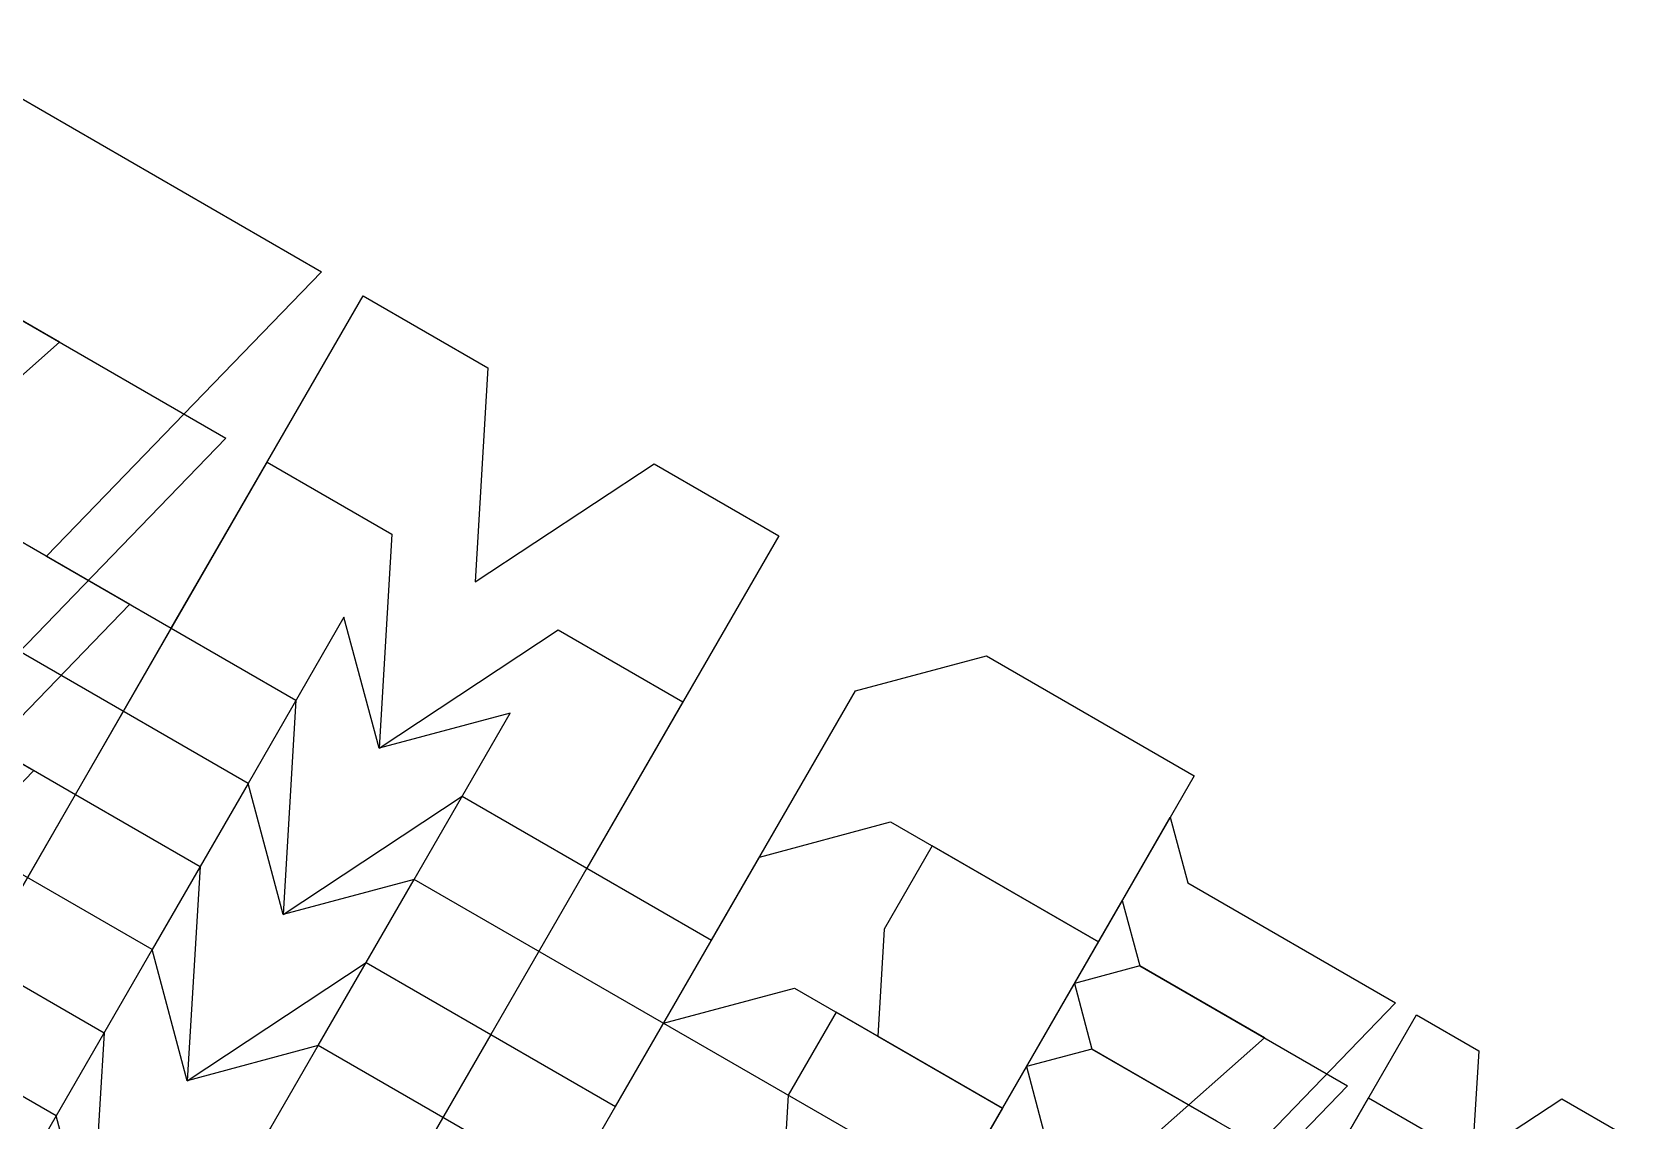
# Model space of a CAD drawing. Extents: x -31.2 to 31.2, y -29.9 to 29.9.
# Drawn here: x 18.862 to 23.01, y -18.732 to -15.897 of the extents above; entities that cross this region are included whole.
import ezdxf

# ---------------------------------------------------------------- set-up
doc = ezdxf.new("R2010")
doc.units = 0

msp = doc.modelspace()

# ---------------------------------------------------------------- linework, layer by layer
for points in [[(18.5346, -15.8971, 0), (19.6171, -16.5221, 0), (18.9006, -17.2631, 0), (19.2254, -17.4506, 0), (19.7254, -16.5846, 0), (20.0502, -16.7721, 0), (20.0167, -17.3301, 0), (20.4832, -17.0221, 0), (20.8079, -17.2096, 0), (20.3079, -18.0756, 0), (20.6327, -18.2631, 0), (21.0077, -17.6136, 0), (21.3492, -17.5221, 0), (21.8905, -17.8346, 0), (21.6405, -18.2676, 0), (21.2074, -18.0176, 0), (21.0824, -18.2341, 0), (21.0657, -18.5131, 0), (21.3905, -18.7006, 0), (21.2655, -18.9171, 0), (19.8582, -18.1046, 0), (20.1082, -17.6716, 0), (19.7667, -17.7631, 0), (19.6752, -17.4216, 0), (19.4252, -17.8546, 0), (18.3426, -17.2296, 0), (18.9341, -16.7051, 0), (18.2846, -16.3301, 0)], [(18.2846, -16.3301, 0), (19.3671, -16.9551, 0), (18.6506, -17.6962, 0), (18.9754, -17.8837, 0), (19.4754, -17.0176, 0), (19.8002, -17.2051, 0), (19.7667, -17.7631, 0), (20.2332, -17.4551, 0), (20.5579, -17.6426, 0), (20.0579, -18.5087, 0), (20.3827, -18.6962, 0), (20.7577, -18.0466, 0), (21.0992, -17.9551, 0), (21.6405, -18.2676, 0), (21.3905, -18.7006, 0), (20.9574, -18.4506, 0), (20.8324, -18.6671, 0), (20.8157, -18.9462, 0)], [(18.0346, -16.7631, 0), (19.1171, -17.3881, 0), (18.4006, -18.1292, 0)], [(18.0346, -16.7631, 0), (19.1171, -17.3881, 0), (18.4006, -18.1292, 0)], [(17.7846, -17.1962, 0), (18.8671, -17.8212, 0), (18.1506, -18.5622, 0)], [(17.7846, -17.1962, 0), (18.8671, -17.8212, 0), (18.1506, -18.5622, 0)], [(18.7254, -18.3167, 0), (19.2254, -17.4506, 0), (19.5502, -17.6381, 0), (19.5167, -18.1962, 0), (19.9832, -17.8881, 0), (20.3079, -18.0756, 0), (19.8079, -18.9417, 0), (20.1327, -19.1292, 0), (20.5077, -18.4796, 0), (20.8492, -18.3881, 0), (21.3905, -18.7006, 0), (21.1405, -19.1337, 0), (20.7074, -18.8837, 0), (20.5824, -19.1002, 0), (20.5657, -19.3792, 0), (20.8905, -19.5667, 0), (20.7655, -19.7832, 0), (19.3582, -18.9707, 0), (19.6082, -18.5377, 0), (19.2667, -18.6292, 0), (19.1752, -18.2877, 0), (18.9252, -18.7207, 0), (17.8426, -18.0957, 0)], [(18.7254, -18.3167, 0), (19.2254, -17.4506, 0), (19.5502, -17.6381, 0), (19.5167, -18.1962, 0), (19.9832, -17.8881, 0), (20.3079, -18.0756, 0), (19.8079, -18.9417, 0), (20.1327, -19.1292, 0), (20.5077, -18.4796, 0), (20.8492, -18.3881, 0), (21.3905, -18.7006, 0), (21.1405, -19.1337, 0), (20.7074, -18.8837, 0), (20.5824, -19.1002, 0), (20.5657, -19.3792, 0), (20.8905, -19.5667, 0), (20.7655, -19.7832, 0), (19.3582, -18.9707, 0), (19.6082, -18.5377, 0), (19.2667, -18.6292, 0), (19.1752, -18.2877, 0), (18.9252, -18.7207, 0), (17.8426, -18.0957, 0)], [(21.0155, -19.3502, 0), (19.6082, -18.5377, 0), (19.8582, -18.1046, 0), (19.5167, -18.1962, 0), (19.4252, -17.8546, 0), (19.1752, -18.2877, 0), (18.0926, -17.6627, 0)], [(18.4754, -18.7497, 0), (18.9754, -17.8837, 0), (19.3002, -18.0712, 0), (19.2667, -18.6292, 0), (19.7332, -18.3212, 0), (20.0579, -18.5087, 0), (19.5579, -19.3747, 0), (19.8827, -19.5622, 0), (20.2577, -18.9127, 0), (20.5992, -18.8212, 0), (21.1405, -19.1337, 0), (20.8905, -19.5667, 0), (20.4574, -19.3167, 0), (20.3324, -19.5332, 0), (20.3157, -19.8122, 0), (20.6405, -19.9997, 0), (20.5155, -20.2162, 0), (19.1082, -19.4037, 0), (19.3582, -18.9707, 0), (19.0167, -19.0622, 0), (18.9252, -18.7207, 0), (18.6752, -19.1537, 0)], [(18.4754, -18.7497, 0), (18.9754, -17.8837, 0), (19.3002, -18.0712, 0), (19.2667, -18.6292, 0), (19.7332, -18.3212, 0), (20.0579, -18.5087, 0), (19.5579, -19.3747, 0), (19.8827, -19.5622, 0), (20.2577, -18.9127, 0), (20.5992, -18.8212, 0), (21.1405, -19.1337, 0), (20.8905, -19.5667, 0), (20.4574, -19.3167, 0), (20.3324, -19.5332, 0), (20.3157, -19.8122, 0), (20.6405, -19.9997, 0), (20.5155, -20.2162, 0), (19.1082, -19.4037, 0), (19.3582, -18.9707, 0), (19.0167, -19.0622, 0), (18.9252, -18.7207, 0), (18.6752, -19.1537, 0)], [(21.7777, -18.7799, 0), (22.0735, -18.5176, 0), (21.7487, -18.3301, 0), (21.578, -18.3759, 0), (21.828, -17.9429, 0), (21.828, -17.9429, 0), (21.8737, -18.1136, 0), (22.415, -18.4261, 0), (22.0567, -18.7966, 0)], [(21.9485, -18.7341, 0), (21.6237, -18.5466, 0), (21.453, -18.5924, 0), (21.703, -18.1594, 0), (21.703, -18.1594, 0), (21.7487, -18.3301, 0), (22.29, -18.6426, 0), (21.9317, -19.0131, 0)], [(18.7254, -18.3167, 0), (19.0502, -18.5042, 0), (19.0167, -19.0622, 0), (19.4832, -18.7542, 0), (19.8079, -18.9417, 0), (19.3079, -19.8077, 0), (19.6327, -19.9952, 0), (20.0077, -19.3457, 0), (20.3492, -19.2542, 0), (20.8905, -19.5667, 0), (20.6405, -19.9997, 0), (20.2074, -19.7497, 0), (20.0824, -19.9662, 0), (20.0657, -20.2452, 0), (20.3905, -20.4327, 0), (20.2655, -20.6492, 0), (18.8582, -19.8367, 0), (19.1082, -19.4037, 0), (18.7667, -19.4952, 0)], [(18.7254, -18.3167, 0), (19.0502, -18.5042, 0), (19.0167, -19.0622, 0), (19.4832, -18.7542, 0), (19.8079, -18.9417, 0), (19.3079, -19.8077, 0), (19.6327, -19.9952, 0), (20.0077, -19.3457, 0), (20.3492, -19.2542, 0), (20.8905, -19.5667, 0), (20.6405, -19.9997, 0), (20.2074, -19.7497, 0), (20.0824, -19.9662, 0), (20.0657, -20.2452, 0), (20.3905, -20.4327, 0), (20.2655, -20.6492, 0), (18.8582, -19.8367, 0), (19.1082, -19.4037, 0), (18.7667, -19.4952, 0)], [(21.328, -18.8089, 0), (21.578, -18.3759, 0), (21.578, -18.3759, 0), (21.6237, -18.5466, 0), (22.165, -18.8591, 0)], [(21.328, -18.8089, 0), (21.578, -18.3759, 0), (21.578, -18.3759, 0), (21.6237, -18.5466, 0), (22.165, -18.8591, 0)], [(22.2191, -18.8904, 0), (22.4691, -18.4574, 0), (22.6315, -18.5511, 0), (22.6147, -18.8301, 0), (22.848, -18.6761, 0), (23.0104, -18.7699, 0)], [(21.203, -19.0254, 0), (21.453, -18.5924, 0), (21.453, -18.5924, 0), (21.4987, -18.7631, 0)], [(21.203, -19.0254, 0), (21.453, -18.5924, 0), (21.453, -18.5924, 0), (21.4987, -18.7631, 0)], [(22.0941, -19.1069, 0), (22.3441, -18.6739, 0), (22.5065, -18.7676, 0)]]:
    msp.add_polyline3d(points)

doc.saveas('drawing.dxf')
